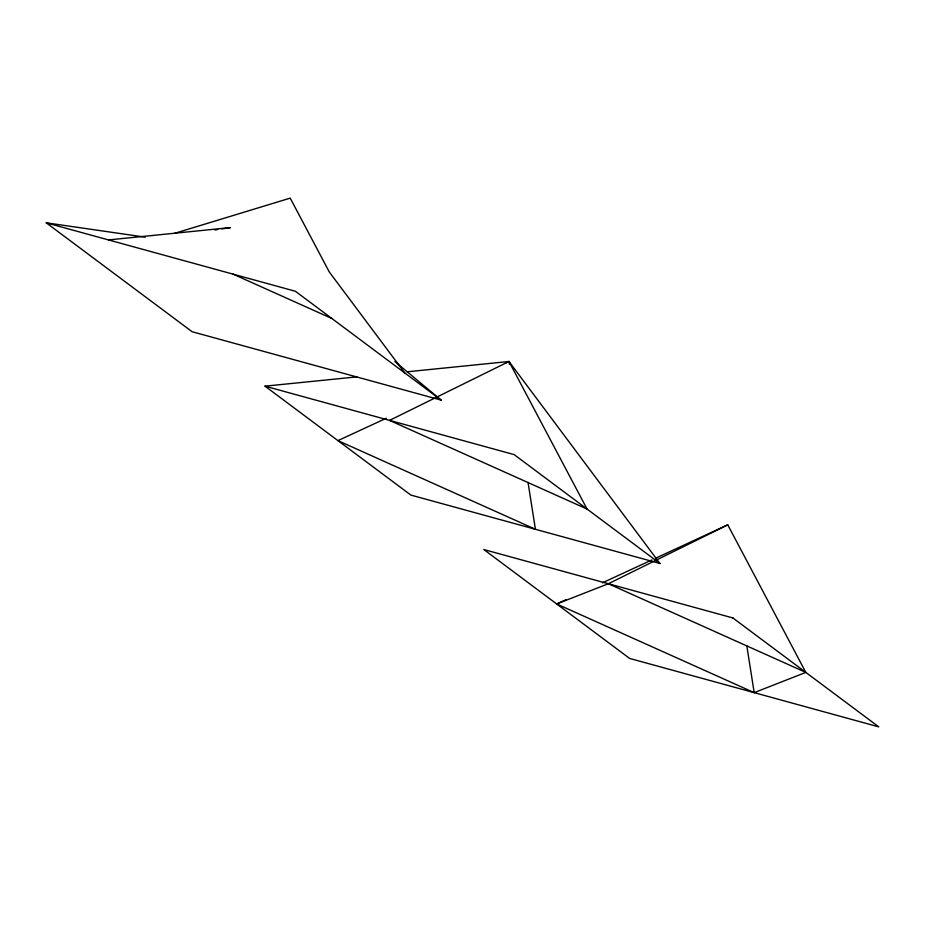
<?xml version="1.0" encoding="UTF-8"?>
<svg xmlns="http://www.w3.org/2000/svg" width="925" height="925" viewBox="0 0 925 925"><rect width="100%" height="100%" fill="white"/><g stroke="black" fill="none" stroke-linecap="round" stroke-linejoin="round"><path stroke-width="1.39" d="M556.7 603.967L608.349 583.744L727.755 524.845L805.825 672.406L754.187 692.64L556.7 603.967L565.846 599.747M386.245 418.273L337.937 440.624L535.425 529.285L528.025 482.364M506.38 362.704L508.981 361.49L659.987 563.51L410.862 495.072L265.012 386.164L356.865 376.88M602.406 582.831L652.021 559.879M655.941 558.064L727.755 524.845M174.524 233.366L290.219 198.135L329.254 271.927L404.757 372.925M214.877 229.967L217.722 229.527M221.988 228.88L230.522 227.585L108.526 239.922M407.092 371.804L508.981 361.49L587.063 509.062L389.575 420.389L508.981 361.49L509.432 364.334M394.906 361.525L441.213 400.155L192.099 331.717L46.25 222.821L145.294 237.17M46.25 222.821L295.376 291.259L441.213 400.155M265.012 386.164L514.138 454.603L659.987 563.51M233.088 274.147L331.832 318.478M608.349 583.744L805.825 672.406M746.799 645.719L754.187 692.64M732.901 617.958L483.787 549.519L629.624 658.427L878.75 726.865L732.901 617.958"/></g></svg>
